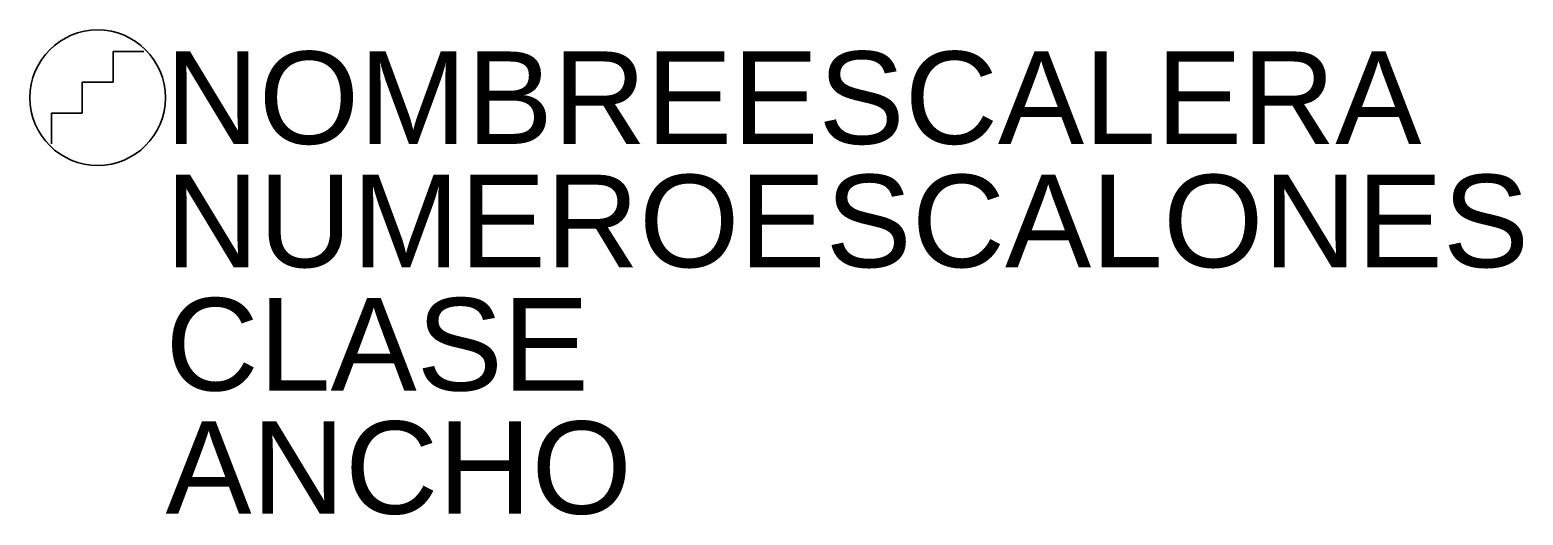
# Model space of a CAD drawing. Extents: x -110 to 2312, y -677 to 110.
import ezdxf
from ezdxf.enums import TextEntityAlignment as Align

# ---------------------------------------------------------------- set-up
doc = ezdxf.new("R2010")
doc.units = 0
doc.layers.add('BALIZAMIENTO ESCALERA', color=68, linetype='Continuous', lineweight=100)
doc.styles.add('RRC_arial', font='arial.ttf')

msp = doc.modelspace()

# ---------------------------------------------------------------- linework, layer by layer
at = {"layer": 'BALIZAMIENTO ESCALERA', "color": 7, "lineweight": 35}
for p, q in [((25, 25), (25, 75)), ((25, 75), (75, 75)), ((-25, -25), (-25, 25)), ((-25, 25), (25, 25)), ((-75, -75), (-75, -25)), ((-75, -25), (-25, -25))]:
    msp.add_line(p, q, dxfattribs=at)
msp.add_circle((0, 0), 110, dxfattribs=at)

# ---------------------------------------------------------------- texts
at = {"layer": 'BALIZAMIENTO ESCALERA', "color": 7, "style": 'RRC_arial'}
for tag, text, flags, p in [('NOMBREESCALERA', 'NOMBREESCALERA', 8, (110, 0)), ('NUMEROESCALONES', 'NUMEROESCALONES', 9, (110, -200)), ('CLASE', 'CLASE', 9, (110, -400)), ('ANCHO', 'ANCHO', 9, (110, -600))]:
    msp.add_attdef(tag, text=text, height=150, dxfattribs=dict(at, flags=flags)).set_placement(p, align=Align.MIDDLE_LEFT)

doc.saveas('drawing.dxf')
